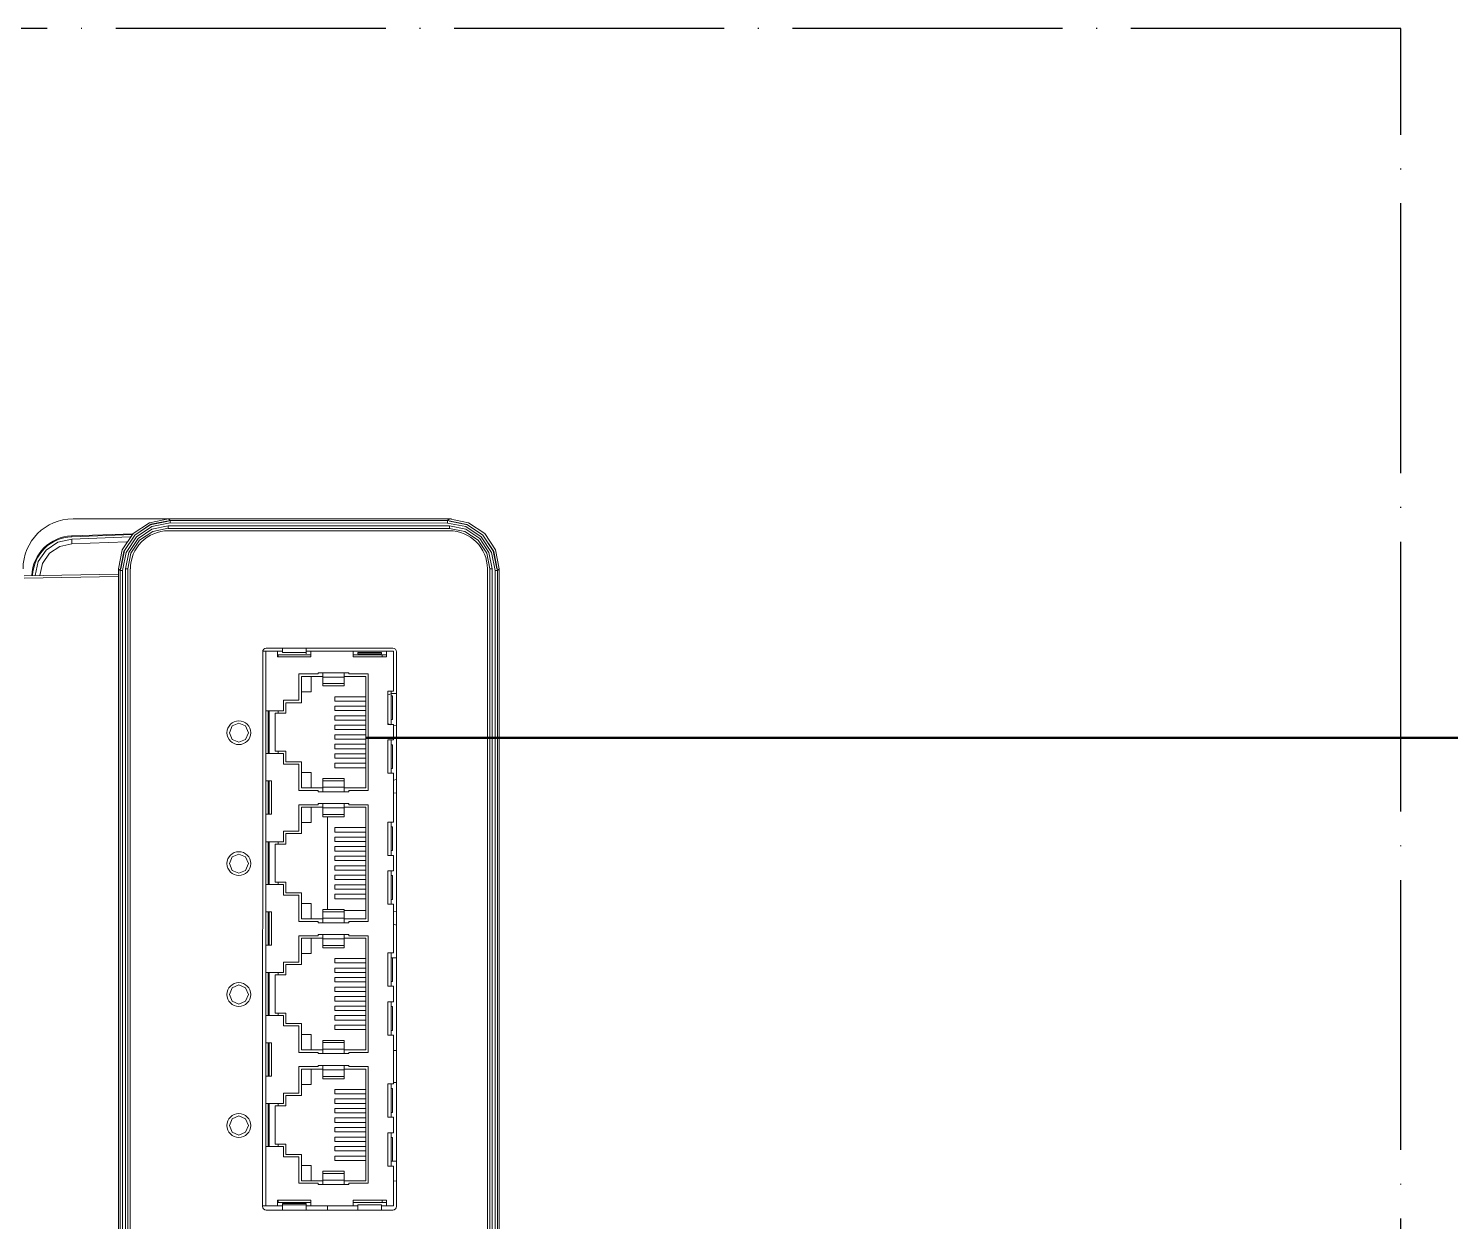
# Model space of a CAD drawing. Header units: millimetres. Extents: x 0 to 3780, y 0 to 2673.
# Drawn here: x 847.8 to 999.5, y 1250.4 to 1377.7 of the extents above; entities that cross this region are included whole.
import ezdxf
from ezdxf.enums import TextEntityAlignment as Align

# ---------------------------------------------------------------- set-up
doc = ezdxf.new("R2010")
doc.units = ezdxf.units.MM
doc.linetypes.add('EPL_DASHDOT', pattern=[1, 0.8, -0.1, 0, -0.1])
for name, color, linetype, lineweight in [('0_1', 7, 'Continuous', 5), ('EPLAN307', 134, 'EPL_DASHDOT', 5), ('EPLAN400', 5, 'Continuous', 5), ('EPLAN500', 7, 'Continuous', 5), ('EPLAN501', 7, 'Continuous', 5), ('EPLAN502', 7, 'Continuous', 5), ('EPLAN503', 7, 'Continuous', 5), ('EPLAN504', 7, 'Continuous', 5), ('EPLAN700', 12, 'Continuous', 5), ('EPLAN710', 5, 'Continuous', 5), ('EPLAN714', 7, 'Continuous', 5)]:
    doc.layers.add(name, color=color, linetype=linetype, lineweight=lineweight)
doc.styles.add('Tahoma', font='')
doc.styles.get('Tahoma').set_extended_font_data('Tahoma')

# ---------------------------------------------------------------- blocks, each defined once
blk = doc.blocks.new('EPLSYM_LibrarySPECIAL_Symbol2_Variant0_Placement1')
at = {"layer": 'EPLAN307', "lineweight": 25, "ltscale": 36}
blk.add_lwpolyline([(0, -1238.76), (720, -1238.76), (720, 0), (0, 0)], close=True, dxfattribs=at)
at = {"layer": 'EPLAN400', "color": 5, "style": 'Tahoma'}
blk.add_attdef('88_20010', text='', height=2.26, dxfattribs=at).set_placement((-1.5, -0.95), align=Align.TOP_RIGHT)
at = {"layer": 'EPLAN500', "color": 7, "style": 'Tahoma'}
blk.add_attdef('88_20027', text='', height=1.63, dxfattribs=at).set_placement((-1.5, -4.58), align=Align.TOP_RIGHT)
at = {"layer": 'EPLAN501', "color": 7, "style": 'Tahoma'}
blk.add_attdef('88_20011', text='', height=18.06, dxfattribs=at).set_placement((-1.5, -13.26), align=Align.TOP_RIGHT)
at = {"layer": 'EPLAN502', "color": 7, "style": 'Tahoma'}
blk.add_attdef('88_20025', text='', height=1.63, dxfattribs=at).set_placement((-1.5, -12.68), align=Align.TOP_RIGHT)
at = {"layer": 'EPLAN503', "color": 7, "style": 'Tahoma'}
blk.add_attdef('88_20024', text='', height=1.63, dxfattribs=at).set_placement((-1.5, -15.38), align=Align.TOP_RIGHT)
at = {"layer": 'EPLAN504', "color": 7, "style": 'Tahoma'}
blk.add_attdef('88_20901[1]', text='', height=1.63, dxfattribs=at).set_placement((-1.5, -7.28), align=Align.TOP_RIGHT)
blk = doc.blocks.new('EPLSYM_LibrarySPECIAL_Symbol202_Variant0_Placement43_12')
at = {"layer": 'EPLAN700', "color": 3, "lineweight": 50, "ltscale": 36}
blk.add_lwpolyline([(0, 0), (0, -83.13), (-284.17, -83.13), (-284.17, 718.88), (-487.19, 718.88)], dxfattribs=at)
at = {"layer": 'EPLAN710', "color": 5, "style": 'Tahoma'}
blk.add_attdef('17_20010', text='', height=2.26, dxfattribs=at).set_placement((-1, 9.1), align=Align.BOTTOM_LEFT)
at = {"layer": 'EPLAN714', "color": 7, "style": 'Tahoma'}
for tag, height, p in [('17_20027', 6.32, (-1, 6.4)), ('17_20250', 1.63, (-1, 3.7)), ('17_20011', 1.63, (-1, 1))]:
    blk.add_attdef(tag, text='', height=height, dxfattribs=at).set_placement(p, align=Align.BOTTOM_RIGHT)

msp = doc.modelspace()

# ---------------------------------------------------------------- linework, layer by layer
at = {"layer": '0_1', "color": 7, "linetype": 'Continuous', "lineweight": 0, "ltscale": 25.4}
for p, q in [((852.59, 1325.36), (892.73, 1325.36)), ((862.75, 1324.36), (862.75, 1324.61)), ((892.74, 1324.61), (862.75, 1324.61)), ((892.73, 1325.35), (862.77, 1325.36)), ((862.77, 1325.35), (862.94, 1325.18)), ((862.77, 1325.35), (892.73, 1325.35)), ((892.55, 1325.18), (862.94, 1325.18)), ((862.94, 1325.18), (862.94, 1324.93)), ((892.55, 1324.92), (862.94, 1324.93)), ((892.55, 1325.18), (892.73, 1325.35)), ((892.55, 1324.92), (892.55, 1325.18)), ((892.97, 1325.36), (892.73, 1325.36)), ((892.74, 1324.35), (892.74, 1324.61)), ((852.45, 1323.21), (858.67, 1323.43)), ((862.75, 1324.36), (892.74, 1324.35)), ((862.75, 1324.36), (862.76, 1324.35)), ((892.73, 1324.34), (862.76, 1324.35)), ((892.73, 1324.09), (862.76, 1324.09)), ((892.74, 1324.35), (892.73, 1324.34)), ((857.43, 1320.02), (857.42, 1178.3)), ((857.42, 1178.3), (857.43, 1320.02)), ((857.61, 1319.85), (857.43, 1320.02)), ((857.43, 1320.02), (857.43, 1320.02)), ((858.18, 1320.04), (858.16, 1178.29)), ((858.43, 1320.04), (858.18, 1320.04)), ((897.06, 1320.04), (897.31, 1320.04)), ((897.29, 1178.28), (897.31, 1320.04)), ((897.88, 1319.85), (898.06, 1320.02)), ((898.04, 1178.3), (898.06, 1320.02)), ((898.06, 1320.02), (898.04, 1178.3)), ((898.06, 1320.02), (898.06, 1320.02)), ((847.37, 1319.3), (857.43, 1319.48)), ((857.61, 1319.85), (857.59, 1178.48)), ((857.86, 1319.85), (857.61, 1319.85)), ((857.86, 1319.85), (857.84, 1178.48)), ((897.61, 1178.47), (897.63, 1319.85)), ((897.63, 1319.85), (897.88, 1319.85)), ((897.86, 1178.47), (897.88, 1319.85)), ((898.06, 1319.73), (898.06, 1178.29)), ((872.82, 1311.18), (872.82, 1311.18)), ((873.14, 1311.24), (873.14, 1304.89)), ((873.14, 1311.24), (874.41, 1311.24)), ((873.2, 1311.57), (886.71, 1311.56)), ((873.2, 1311.57), (873.2, 1311.57)), ((874.41, 1311.24), (874.41, 1310.63)), ((877.46, 1311.57), (877.46, 1311.12)), ((877.96, 1311.24), (877.96, 1310.63)), ((877.96, 1311.24), (882.46, 1311.24)), ((886.02, 1311.24), (886.78, 1311.24)), ((886.71, 1311.56), (886.71, 1311.56)), ((887.09, 1311.18), (887.09, 1311.18)), ((874.41, 1310.86), (874.48, 1310.86)), ((877.96, 1310.63), (874.41, 1310.63)), ((874.48, 1310.86), (874.48, 1310.63)), ((877.96, 1310.86), (874.48, 1310.86)), ((885.56, 1310.86), (882.46, 1310.86)), ((886.02, 1310.63), (882.46, 1310.63)), ((878.72, 1308.83), (876.69, 1308.83)), ((879.23, 1308.56), (876.97, 1308.56)), ((876.97, 1308.56), (876.97, 1305.75)), ((879.23, 1308.95), (878.72, 1308.95)), ((878.72, 1308.95), (878.72, 1308.83)), ((881.52, 1308.95), (879.23, 1308.95)), ((879.23, 1308.95), (879.23, 1308.49)), ((879.23, 1308.49), (879.23, 1307.79)), ((879.23, 1308.49), (881.52, 1308.49)), ((881.52, 1308.95), (881.52, 1308.49)), ((883.81, 1308.56), (881.52, 1308.56)), ((881.52, 1307.79), (881.52, 1308.49)), ((884.06, 1308.83), (882.02, 1308.83)), ((883.81, 1308.56), (883.81, 1296.65)), ((879.23, 1307.79), (879.23, 1307.54)), ((879.23, 1307.79), (881.52, 1307.79)), ((879.23, 1307.54), (881.52, 1307.54)), ((881.52, 1307.79), (881.52, 1307.54)), ((886.78, 1306.99), (886.17, 1306.99)), ((875.04, 1304.89), (873.14, 1304.89)), ((874.48, 1304.64), (874.48, 1304.89)), ((876.69, 1306.01), (875.04, 1306.01)), ((876.97, 1305.75), (875.3, 1305.75)), ((875.3, 1305.75), (875.3, 1304.64)), ((883.81, 1305.92), (880.51, 1305.92)), ((883.81, 1305.38), (880.51, 1305.38)), ((883.81, 1304.91), (880.51, 1304.91)), ((874.48, 1304.64), (874.15, 1304.64)), ((874.15, 1304.64), (874.15, 1300.57)), ((875.3, 1304.64), (874.48, 1304.64)), ((883.81, 1304.36), (880.51, 1304.36)), ((883.81, 1303.89), (880.51, 1303.89)), ((883.81, 1303.35), (880.51, 1303.35)), ((886.17, 1303.43), (886.78, 1303.43)), ((883.81, 1302.88), (880.51, 1302.88)), ((883.81, 1302.33), (880.51, 1302.33)), ((883.81, 1301.86), (880.51, 1301.86)), ((886.78, 1301.78), (886.17, 1301.78)), ((873.14, 1300.32), (873.14, 1297.4)), ((873.14, 1300.32), (875.04, 1300.32)), ((874.48, 1300.57), (874.15, 1300.57)), ((874.48, 1300.32), (874.48, 1300.57)), ((874.48, 1300.57), (875.3, 1300.57)), ((875.3, 1300.57), (875.3, 1299.45)), ((883.81, 1301.31), (880.51, 1301.31)), ((883.81, 1300.84), (880.51, 1300.84)), ((883.81, 1300.3), (880.51, 1300.3)), ((875.04, 1299.2), (876.69, 1299.2)), ((875.3, 1299.45), (876.97, 1299.45)), ((876.97, 1299.45), (876.97, 1296.65)), ((883.81, 1299.83), (880.51, 1299.83)), ((883.81, 1299.28), (880.51, 1299.28)), ((881.52, 1297.66), (879.23, 1297.66)), ((879.23, 1297.66), (879.23, 1297.42)), ((879.23, 1296.72), (879.23, 1297.42)), ((879.23, 1297.42), (881.52, 1297.42)), ((881.52, 1297.66), (881.52, 1297.42)), ((881.52, 1297.42), (881.52, 1296.72)), ((886.17, 1298.22), (886.78, 1298.22)), ((876.69, 1296.38), (878.72, 1296.38)), ((879.23, 1296.65), (876.97, 1296.65)), ((878.72, 1296.38), (878.72, 1296.25)), ((878.72, 1296.25), (879.23, 1296.25)), ((879.23, 1296.72), (879.23, 1296.25)), ((881.52, 1296.72), (879.23, 1296.72)), ((879.23, 1296.25), (881.52, 1296.25)), ((881.52, 1296.72), (881.52, 1296.25)), ((883.81, 1296.65), (881.52, 1296.65)), ((882.02, 1296.38), (884.06, 1296.38)), ((878.72, 1294.86), (876.69, 1294.86)), ((879.23, 1294.59), (876.97, 1294.59)), ((876.97, 1294.59), (876.97, 1291.78)), ((881.52, 1294.98), (879.23, 1294.98)), ((879.23, 1294.52), (881.52, 1294.52)), ((883.81, 1294.59), (881.52, 1294.59)), ((884.06, 1294.86), (882.02, 1294.86)), ((883.81, 1294.59), (883.81, 1282.68)), ((873.14, 1293.84), (873.14, 1290.92)), ((873.14, 1293.84), (873.75, 1293.84)), ((877.99, 1292.95), (876.97, 1292.95)), ((879.23, 1293.82), (881.52, 1293.82)), ((879.23, 1293.57), (881.52, 1293.57)), ((886.78, 1293.02), (886.17, 1293.02)), ((876.69, 1292.04), (875.04, 1292.04)), ((876.97, 1291.78), (875.3, 1291.78)), ((875.3, 1291.78), (875.3, 1290.67)), ((883.81, 1291.95), (880.51, 1291.95)), ((875.04, 1290.92), (873.14, 1290.92)), ((873.14, 1290.92), (873.14, 1286.35)), ((873.39, 1290.92), (873.39, 1286.35)), ((874.48, 1290.67), (874.15, 1290.67)), ((874.15, 1290.67), (874.15, 1286.6)), ((874.48, 1290.67), (874.48, 1290.92)), ((875.3, 1290.67), (874.48, 1290.67)), ((883.81, 1290.39), (880.51, 1290.39)), ((883.81, 1289.92), (880.51, 1289.92)), ((883.81, 1289.38), (880.51, 1289.38)), ((883.81, 1288.91), (880.51, 1288.91)), ((883.81, 1288.36), (880.51, 1288.36)), ((874.48, 1286.6), (874.15, 1286.6)), ((874.48, 1286.35), (874.48, 1286.6)), ((874.48, 1286.6), (875.3, 1286.6)), ((875.3, 1286.6), (875.3, 1285.48)), ((883.81, 1287.89), (880.51, 1287.89)), ((883.81, 1287.34), (880.51, 1287.34)), ((883.81, 1286.87), (880.51, 1286.87)), ((886.78, 1287.81), (886.17, 1287.81)), ((873.14, 1286.35), (873.14, 1283.43)), ((873.14, 1286.35), (875.04, 1286.35)), ((875.04, 1285.23), (876.69, 1285.23)), ((875.3, 1285.48), (876.97, 1285.48)), ((876.97, 1285.48), (876.97, 1282.68)), ((883.81, 1286.33), (880.51, 1286.33)), ((883.81, 1285.86), (880.51, 1285.86)), ((883.81, 1285.31), (880.51, 1285.31)), ((876.97, 1284.32), (877.99, 1284.32)), ((881.52, 1283.69), (879.23, 1283.69)), ((879.23, 1283.69), (879.23, 1283.45)), ((886.17, 1284.25), (886.78, 1284.25)), ((873.75, 1283.43), (873.14, 1283.43)), ((876.69, 1282.41), (878.72, 1282.41)), ((879.23, 1282.68), (876.97, 1282.68)), ((879.23, 1282.75), (879.23, 1283.45)), ((879.23, 1283.45), (881.52, 1283.45)), ((879.23, 1282.75), (879.23, 1282.28)), ((881.52, 1282.75), (879.23, 1282.75)), ((879.23, 1282.28), (881.52, 1282.28)), ((883.81, 1282.68), (881.52, 1282.68)), ((882.02, 1282.41), (884.06, 1282.41)), ((878.72, 1280.89), (876.69, 1280.89)), ((879.23, 1280.62), (876.97, 1280.62)), ((876.97, 1280.62), (876.97, 1277.81)), ((881.52, 1281.01), (879.23, 1281.01)), ((879.23, 1281.01), (879.23, 1280.55)), ((879.23, 1280.55), (879.23, 1279.85)), ((879.23, 1280.55), (881.52, 1280.55)), ((882.02, 1281.01), (881.52, 1281.01)), ((881.52, 1281.01), (881.52, 1280.55)), ((883.81, 1280.62), (881.52, 1280.62)), ((881.52, 1279.85), (881.52, 1280.55)), ((884.06, 1280.89), (882.02, 1280.89)), ((883.81, 1280.62), (883.81, 1268.71)), ((873.14, 1279.87), (873.14, 1276.95)), ((879.23, 1279.85), (879.23, 1279.6)), ((879.23, 1279.85), (881.52, 1279.85)), ((879.23, 1279.6), (881.52, 1279.6)), ((881.52, 1279.85), (881.52, 1279.6)), ((876.69, 1278.07), (875.04, 1278.07)), ((876.97, 1277.81), (875.3, 1277.81)), ((875.3, 1277.81), (875.3, 1276.7)), ((883.81, 1277.98), (880.51, 1277.98)), ((886.53, 1278.54), (886.66, 1278.54)), ((875.04, 1276.95), (873.14, 1276.95)), ((873.14, 1276.95), (873.14, 1272.38)), ((873.39, 1276.95), (873.39, 1272.38)), ((874.48, 1276.7), (874.15, 1276.7)), ((874.15, 1276.7), (874.15, 1272.63)), ((874.48, 1276.7), (874.48, 1276.95)), ((875.3, 1276.7), (874.48, 1276.7)), ((883.81, 1277.44), (880.51, 1277.44)), ((883.81, 1276.97), (880.51, 1276.97)), ((883.81, 1276.42), (880.51, 1276.42)), ((883.81, 1275.95), (880.51, 1275.95)), ((883.81, 1275.41), (880.51, 1275.41)), ((883.81, 1274.94), (880.51, 1274.94)), ((883.81, 1274.39), (880.51, 1274.39)), ((883.81, 1273.92), (880.51, 1273.92)), ((883.81, 1273.37), (880.51, 1273.37)), ((886.78, 1273.84), (886.17, 1273.84)), ((873.14, 1272.38), (873.14, 1269.46)), ((873.14, 1272.38), (875.04, 1272.38)), ((874.48, 1272.63), (874.15, 1272.63)), ((874.48, 1272.38), (874.48, 1272.63)), ((874.48, 1272.63), (875.3, 1272.63)), ((875.3, 1272.63), (875.3, 1271.51)), ((875.3, 1271.51), (876.97, 1271.51)), ((876.97, 1271.51), (876.97, 1268.71)), ((883.81, 1272.9), (880.51, 1272.9)), ((883.81, 1272.36), (880.51, 1272.36)), ((883.81, 1271.34), (880.51, 1271.34)), ((886.17, 1270.28), (886.78, 1270.28)), ((876.69, 1268.44), (878.72, 1268.44)), ((879.23, 1268.71), (876.97, 1268.71)), ((881.52, 1269.72), (879.23, 1269.72)), ((879.23, 1269.72), (879.23, 1269.48)), ((879.23, 1268.78), (879.23, 1269.48)), ((879.23, 1269.48), (881.52, 1269.48)), ((879.23, 1268.78), (879.23, 1268.31)), ((881.52, 1268.78), (879.23, 1268.78)), ((883.81, 1268.71), (881.52, 1268.71)), ((882.02, 1268.44), (884.06, 1268.44)), ((878.72, 1266.92), (876.69, 1266.92)), ((878.72, 1268.31), (879.23, 1268.31)), ((879.23, 1267.04), (878.72, 1267.04)), ((879.23, 1268.31), (881.52, 1268.31)), ((881.52, 1267.04), (879.23, 1267.04)), ((879.23, 1267.04), (879.23, 1266.58)), ((884.06, 1266.92), (882.02, 1266.92)), ((897.05, 1266.98), (897.04, 1266.98)), ((873.14, 1265.9), (873.14, 1262.98)), ((879.23, 1266.65), (876.97, 1266.65)), ((876.97, 1266.65), (876.97, 1263.84)), ((879.23, 1266.58), (881.52, 1266.58)), ((879.23, 1266.58), (879.23, 1265.88)), ((879.23, 1265.88), (879.23, 1265.63)), ((879.23, 1265.88), (881.52, 1265.88)), ((879.23, 1265.63), (881.52, 1265.63)), ((883.81, 1266.65), (881.52, 1266.65)), ((883.81, 1266.65), (883.81, 1254.74)), ((876.97, 1263.84), (875.3, 1263.84)), ((875.3, 1263.84), (875.3, 1262.73)), ((883.81, 1264.01), (880.51, 1264.01)), ((886.78, 1265.08), (886.17, 1265.08)), ((875.04, 1262.98), (873.14, 1262.98)), ((873.14, 1262.98), (873.14, 1258.41)), ((873.39, 1262.98), (873.39, 1258.41)), ((874.48, 1262.73), (874.15, 1262.73)), ((874.15, 1262.73), (874.15, 1258.66)), ((874.48, 1262.73), (874.48, 1262.98)), ((875.3, 1262.73), (874.48, 1262.73)), ((883.81, 1263), (880.51, 1263)), ((883.81, 1262.45), (880.51, 1262.45)), ((883.81, 1261.98), (880.51, 1261.98)), ((883.81, 1261.44), (880.51, 1261.44)), ((883.81, 1260.97), (880.51, 1260.97)), ((886.17, 1261.52), (886.78, 1261.52)), ((883.81, 1260.42), (880.51, 1260.42)), ((883.81, 1259.95), (880.51, 1259.95)), ((883.81, 1259.4), (880.51, 1259.4)), ((873.14, 1258.41), (873.14, 1252.06)), ((873.14, 1258.41), (875.04, 1258.41)), ((874.48, 1258.66), (874.15, 1258.66)), ((874.48, 1258.66), (875.3, 1258.66)), ((874.48, 1258.41), (874.48, 1258.66)), ((875.3, 1258.66), (875.3, 1257.54)), ((883.81, 1258.93), (880.51, 1258.93)), ((883.81, 1258.39), (880.51, 1258.39)), ((883.81, 1257.92), (880.51, 1257.92)), ((875.04, 1257.29), (876.69, 1257.29)), ((875.3, 1257.54), (876.97, 1257.54)), ((876.97, 1257.54), (876.97, 1254.74)), ((883.81, 1257.37), (880.51, 1257.37)), ((886.66, 1256.82), (886.53, 1256.82)), ((879.23, 1254.74), (876.97, 1254.74)), ((881.52, 1255.75), (879.23, 1255.75)), ((879.23, 1255.75), (879.23, 1255.51)), ((879.23, 1254.81), (879.23, 1255.51)), ((879.23, 1255.51), (881.52, 1255.51)), ((881.52, 1254.81), (879.23, 1254.81)), ((879.23, 1254.81), (879.23, 1254.34)), ((881.52, 1255.75), (881.52, 1255.51)), ((881.52, 1255.51), (881.52, 1254.81)), ((881.52, 1254.81), (881.52, 1254.34)), ((883.81, 1254.74), (881.52, 1254.74)), ((876.69, 1254.47), (878.72, 1254.47)), ((879.23, 1254.34), (881.52, 1254.34)), ((881.52, 1254.34), (882.02, 1254.34)), ((882.02, 1254.47), (884.06, 1254.47)), ((872.81, 1252), (872.81, 1252)), ((874.41, 1252.06), (873.14, 1252.06)), ((877.96, 1252.67), (874.41, 1252.67)), ((874.48, 1252.44), (874.41, 1252.44)), ((874.48, 1252.67), (874.48, 1252.44)), ((877.96, 1252.44), (874.48, 1252.44)), ((877.46, 1252.18), (874.92, 1252.18)), ((877.96, 1252.06), (877.96, 1252.67)), ((882.46, 1252.06), (877.96, 1252.06)), ((886.02, 1252.67), (882.46, 1252.67)), ((885.56, 1252.44), (882.46, 1252.44)), ((886.78, 1252.06), (886.02, 1252.06)), ((887.09, 1252), (887.09, 1252)), ((897.05, 1252.47), (897.04, 1252.47)), ((886.71, 1251.62), (873.19, 1251.62)), ((873.19, 1251.62), (873.19, 1251.62)), ((886.71, 1251.62), (886.71, 1251.62))]:
    msp.add_line(p, q, dxfattribs=at)
at = {"layer": '0_1', "color": 8, "linetype": 'Continuous', "lineweight": 0, "ltscale": 25.4}
for p, q in [((862.77, 1325.35), (862.77, 1325.36)), ((892.73, 1325.35), (892.73, 1325.35)), ((852.45, 1322.7), (858.32, 1322.91)), ((886.78, 1283.51), (887.09, 1283.44)), ((897.05, 1272.7), (897.04, 1272.7)), ((897.04, 1272.16), (897.05, 1272.16)), ((897.05, 1267.41), (897.04, 1267.41)), ((897.04, 1267.05), (897.05, 1267.05))]:
    msp.add_line(p, q, dxfattribs=at)
at = {"layer": '0_1', "color": 144, "linetype": 'Continuous', "lineweight": 0, "ltscale": 25.4}
for p, q in [((859.02, 1323.77), (852.44, 1323.54)), ((858.92, 1323.68), (852.44, 1323.45)), ((852.44, 1323.54), (852.44, 1323.45)), ((858.41, 1178.29), (858.43, 1320.04)), ((858.44, 1320.03), (858.42, 1178.3)), ((858.43, 1320.04), (858.44, 1320.03)), ((858.69, 1320.03), (858.68, 1178.3)), ((896.78, 1186.62), (896.79, 1320.03)), ((897.03, 1178.29), (897.05, 1320.03)), ((897.06, 1320.04), (897.04, 1178.28)), ((897.06, 1320.04), (897.05, 1320.03)), ((857.43, 1319.23), (847.37, 1319.05)), ((858.43, 1319.5), (858.44, 1319.5)), ((858.44, 1283.83), (858.44, 1319.24)), ((897.05, 1319.51), (897.06, 1319.51)), ((872.81, 1252), (872.82, 1311.18)), ((872.82, 1311.24), (873.14, 1311.24)), ((874.92, 1311.24), (874.41, 1311.24)), ((874.92, 1311.12), (874.92, 1311.57)), ((877.46, 1311.12), (874.92, 1311.12)), ((877.96, 1311.24), (877.46, 1311.24)), ((877.46, 1310.98), (877.46, 1311.12)), ((882.46, 1311.24), (882.46, 1310.63)), ((882.46, 1311.24), (882.97, 1311.24)), ((885.51, 1311.24), (882.97, 1311.24)), ((885.51, 1311.12), (882.97, 1311.12)), ((882.97, 1311.12), (882.97, 1310.98)), ((885.51, 1310.98), (882.97, 1310.98)), ((885.51, 1311.24), (886.02, 1311.24)), ((885.51, 1310.98), (885.51, 1311.12)), ((886.02, 1311.24), (886.02, 1310.63)), ((886.78, 1311.24), (886.78, 1306.99)), ((887.09, 1311.18), (887.09, 1252)), ((885.56, 1310.86), (885.56, 1310.63)), ((886.02, 1310.86), (885.56, 1310.86)), ((876.69, 1308.83), (876.69, 1306.01)), ((877.99, 1308.56), (877.99, 1306.92)), ((882.02, 1308.95), (881.52, 1308.95)), ((882.02, 1308.83), (882.02, 1308.95)), ((884.06, 1296.38), (884.06, 1308.83)), ((877.99, 1306.92), (876.97, 1306.92)), ((883.81, 1306.39), (880.51, 1306.39)), ((880.51, 1305.92), (880.51, 1306.39)), ((886.17, 1306.99), (886.17, 1303.43)), ((886.53, 1306.99), (886.53, 1306.48)), ((886.53, 1306.48), (886.66, 1306.48)), ((886.53, 1303.94), (886.53, 1306.48)), ((886.66, 1306.48), (886.66, 1303.94)), ((873.14, 1304.89), (873.14, 1300.32)), ((873.39, 1304.89), (873.39, 1300.32)), ((873.52, 1304.89), (873.52, 1300.32)), ((875.04, 1306.01), (875.04, 1304.89)), ((880.51, 1304.91), (880.51, 1305.38)), ((880.51, 1303.89), (880.51, 1304.36)), ((880.51, 1302.88), (880.51, 1303.35)), ((886.47, 1303.4), (886.24, 1303.48)), ((886.53, 1303.94), (886.53, 1303.43)), ((886.66, 1303.94), (886.53, 1303.94)), ((886.78, 1303.43), (886.78, 1301.78)), ((880.51, 1301.86), (880.51, 1302.33)), ((886.17, 1301.78), (886.17, 1298.22)), ((886.53, 1301.78), (886.53, 1301.27)), ((875.04, 1300.32), (875.04, 1299.2)), ((880.51, 1300.84), (880.51, 1301.31)), ((880.51, 1299.83), (880.51, 1300.3)), ((886.53, 1301.27), (886.66, 1301.27)), ((886.53, 1298.73), (886.53, 1301.27)), ((886.66, 1301.27), (886.66, 1298.73)), ((876.69, 1299.2), (876.69, 1296.38)), ((880.51, 1298.81), (880.51, 1299.28)), ((883.81, 1298.81), (880.51, 1298.81)), ((886.53, 1298.73), (886.53, 1298.22)), ((886.66, 1298.73), (886.53, 1298.73)), ((873.75, 1297.4), (873.14, 1297.4)), ((873.14, 1297.4), (873.14, 1293.84)), ((873.39, 1297.4), (873.39, 1293.84)), ((873.52, 1297.4), (873.52, 1293.84)), ((873.75, 1293.84), (873.75, 1297.4)), ((876.97, 1298.29), (877.99, 1298.29)), ((877.99, 1298.29), (877.99, 1296.65)), ((886.78, 1298.22), (886.78, 1293.02)), ((886.78, 1297.47), (887.09, 1297.56)), ((881.52, 1296.25), (882.02, 1296.25)), ((882.02, 1296.25), (882.02, 1296.38)), ((887.09, 1296.14), (886.78, 1296.08)), ((876.69, 1294.86), (876.69, 1292.04)), ((877.99, 1294.59), (877.99, 1292.95)), ((879.23, 1294.98), (878.72, 1294.98)), ((878.72, 1294.98), (878.72, 1294.86)), ((879.23, 1294.98), (879.23, 1294.52)), ((879.23, 1294.59), (879.23, 1294.98)), ((879.23, 1294.52), (879.23, 1293.82)), ((882.02, 1294.98), (881.52, 1294.98)), ((881.52, 1294.52), (881.52, 1294.98)), ((881.52, 1294.59), (881.52, 1294.98)), ((881.52, 1293.82), (881.52, 1294.52)), ((882.02, 1294.86), (882.02, 1294.98)), ((884.06, 1282.41), (884.06, 1294.86)), ((879.23, 1293.82), (879.23, 1293.57)), ((879.72, 1293.57), (879.72, 1283.69)), ((881.52, 1293.57), (881.52, 1293.82)), ((886.17, 1293.02), (886.17, 1289.46)), ((886.53, 1293.02), (886.53, 1292.51)), ((875.04, 1292.04), (875.04, 1290.92)), ((883.81, 1292.42), (880.51, 1292.42)), ((880.51, 1291.95), (880.51, 1292.42)), ((883.81, 1291.41), (880.51, 1291.41)), ((880.51, 1290.94), (880.51, 1291.41)), ((886.53, 1292.51), (886.66, 1292.51)), ((886.53, 1289.97), (886.53, 1292.51)), ((886.66, 1292.51), (886.66, 1289.97)), ((873.52, 1290.92), (873.52, 1286.35)), ((883.81, 1290.94), (880.51, 1290.94)), ((880.51, 1289.92), (880.51, 1290.39)), ((886.53, 1289.97), (886.53, 1289.46)), ((886.66, 1289.97), (886.53, 1289.97)), ((880.51, 1288.91), (880.51, 1289.38)), ((880.51, 1287.89), (880.51, 1288.36)), ((886.17, 1289.46), (886.78, 1289.46)), ((886.78, 1289.46), (886.78, 1287.81)), ((880.51, 1286.87), (880.51, 1287.34)), ((886.17, 1287.81), (886.17, 1284.25)), ((886.53, 1287.81), (886.53, 1287.3)), ((886.53, 1284.76), (886.53, 1287.3)), ((886.53, 1287.3), (886.66, 1287.3)), ((886.66, 1287.3), (886.66, 1284.76)), ((875.04, 1286.35), (875.04, 1285.23)), ((876.69, 1285.23), (876.69, 1282.41)), ((880.51, 1285.86), (880.51, 1286.33)), ((880.51, 1284.84), (880.51, 1285.31)), ((877.99, 1284.32), (877.99, 1282.68)), ((883.81, 1284.84), (880.51, 1284.84)), ((881.52, 1283.45), (881.52, 1283.69)), ((881.52, 1283.57), (883.81, 1283.57)), ((886.53, 1284.76), (886.53, 1284.25)), ((886.66, 1284.76), (886.53, 1284.76)), ((886.78, 1284.25), (886.78, 1279.05)), ((873.14, 1283.43), (873.14, 1279.87)), ((873.39, 1283.43), (873.39, 1279.87)), ((873.52, 1283.43), (873.52, 1279.87)), ((873.75, 1279.87), (873.75, 1283.43)), ((878.72, 1282.41), (878.72, 1282.28)), ((878.72, 1282.28), (879.23, 1282.28)), ((881.52, 1283.45), (881.52, 1282.75)), ((881.52, 1282.28), (881.52, 1282.75)), ((881.52, 1282.28), (881.52, 1282.68)), ((881.52, 1282.28), (882.02, 1282.28)), ((882.02, 1282.28), (882.02, 1282.41)), ((886.78, 1282.12), (887.09, 1282.03)), ((876.69, 1280.89), (876.69, 1278.07)), ((877.99, 1280.62), (877.99, 1278.98)), ((879.23, 1281.01), (878.72, 1281.01)), ((878.72, 1281.01), (878.72, 1280.89)), ((882.02, 1280.89), (882.02, 1281.01)), ((884.06, 1268.44), (884.06, 1280.89)), ((873.14, 1279.87), (873.75, 1279.87)), ((886.78, 1279.05), (886.17, 1279.05)), ((886.17, 1279.05), (886.17, 1275.49)), ((886.53, 1279.05), (886.53, 1278.54)), ((875.04, 1278.07), (875.04, 1276.95)), ((877.99, 1278.98), (876.97, 1278.98)), ((883.81, 1278.45), (880.51, 1278.45)), ((880.51, 1277.98), (880.51, 1278.45)), ((886.53, 1276), (886.53, 1278.54)), ((886.66, 1278.54), (887.09, 1278.54)), ((886.66, 1278.54), (886.66, 1276)), ((873.52, 1276.95), (873.52, 1272.38)), ((880.51, 1276.97), (880.51, 1277.44)), ((880.51, 1275.95), (880.51, 1276.42)), ((886.53, 1276), (886.53, 1275.49)), ((886.66, 1276), (886.53, 1276)), ((880.51, 1274.94), (880.51, 1275.41)), ((886.17, 1275.49), (886.78, 1275.49)), ((886.78, 1275.49), (886.78, 1273.84)), ((880.51, 1273.92), (880.51, 1274.39)), ((880.51, 1272.9), (880.51, 1273.37)), ((886.17, 1273.84), (886.17, 1270.28)), ((886.53, 1273.84), (886.53, 1273.33)), ((886.53, 1273.33), (886.66, 1273.33)), ((886.53, 1270.79), (886.53, 1273.33)), ((886.66, 1273.33), (886.66, 1270.79)), ((875.04, 1272.38), (875.04, 1271.26)), ((880.51, 1271.89), (880.51, 1272.36)), ((883.81, 1271.89), (880.51, 1271.89)), ((875.04, 1271.26), (876.69, 1271.26)), ((876.69, 1271.26), (876.69, 1268.44)), ((876.97, 1270.35), (877.99, 1270.35)), ((877.99, 1270.35), (877.99, 1268.71)), ((880.51, 1270.87), (880.51, 1271.34)), ((883.81, 1270.87), (880.51, 1270.87)), ((886.53, 1270.79), (886.53, 1270.28)), ((886.66, 1270.79), (886.53, 1270.79)), ((886.78, 1270.28), (886.78, 1265.08)), ((873.75, 1269.46), (873.14, 1269.46)), ((873.14, 1269.46), (873.14, 1265.9)), ((873.39, 1269.46), (873.39, 1265.9)), ((873.52, 1269.46), (873.52, 1265.9)), ((873.75, 1265.9), (873.75, 1269.46)), ((878.72, 1268.44), (878.72, 1268.31)), ((881.52, 1269.48), (881.52, 1269.72)), ((881.52, 1269.48), (881.52, 1268.78)), ((881.52, 1268.31), (881.52, 1268.78)), ((881.52, 1268.31), (881.52, 1268.71)), ((882.02, 1268.31), (882.02, 1268.44)), ((876.69, 1266.92), (876.69, 1264.1)), ((878.72, 1267.04), (878.72, 1266.92)), ((881.52, 1268.31), (882.02, 1268.31)), ((882.02, 1267.04), (881.52, 1267.04)), ((881.52, 1266.58), (881.52, 1267.04)), ((881.52, 1266.65), (881.52, 1267.04)), ((882.02, 1266.92), (882.02, 1267.04)), ((884.06, 1254.47), (884.06, 1266.92)), ((873.14, 1265.9), (873.75, 1265.9)), ((877.99, 1266.65), (877.99, 1265.01)), ((881.52, 1265.88), (881.52, 1266.58)), ((881.52, 1265.63), (881.52, 1265.88)), ((876.69, 1264.1), (875.04, 1264.1)), ((875.04, 1264.1), (875.04, 1262.98)), ((877.99, 1265.01), (876.97, 1265.01)), ((883.81, 1264.48), (880.51, 1264.48)), ((880.51, 1264.01), (880.51, 1264.48)), ((886.17, 1265.08), (886.17, 1261.52)), ((886.53, 1265.08), (886.53, 1264.57)), ((886.53, 1262.03), (886.53, 1264.57)), ((886.53, 1264.57), (886.66, 1264.57)), ((886.66, 1264.57), (886.66, 1262.03)), ((873.52, 1262.98), (873.52, 1258.41)), ((883.81, 1263.47), (880.51, 1263.47)), ((880.51, 1263), (880.51, 1263.47)), ((880.51, 1261.98), (880.51, 1262.45)), ((880.51, 1260.97), (880.51, 1261.44)), ((886.53, 1262.03), (886.53, 1261.52)), ((886.66, 1262.03), (886.53, 1262.03)), ((886.78, 1261.52), (886.78, 1259.87)), ((880.51, 1259.95), (880.51, 1260.42)), ((880.51, 1258.93), (880.51, 1259.4)), ((886.78, 1259.87), (886.17, 1259.87)), ((886.17, 1259.87), (886.17, 1256.31)), ((886.53, 1259.87), (886.53, 1259.36)), ((886.53, 1259.36), (886.66, 1259.36)), ((886.53, 1256.82), (886.53, 1259.36)), ((886.66, 1259.36), (886.66, 1256.82)), ((875.04, 1258.41), (875.04, 1257.29)), ((880.51, 1257.92), (880.51, 1258.39)), ((876.69, 1257.29), (876.69, 1254.47)), ((876.97, 1256.38), (877.99, 1256.38)), ((877.99, 1256.38), (877.99, 1254.74)), ((880.51, 1256.9), (880.51, 1257.37)), ((883.81, 1256.9), (880.51, 1256.9)), ((886.17, 1256.31), (886.78, 1256.31)), ((886.53, 1256.82), (886.53, 1256.31)), ((887.09, 1256.82), (886.66, 1256.82)), ((886.78, 1256.31), (886.78, 1252.06)), ((887.09, 1254.75), (886.78, 1254.69)), ((878.72, 1254.47), (878.72, 1254.34)), ((878.72, 1254.34), (879.23, 1254.34)), ((882.02, 1254.34), (882.02, 1254.47)), ((873.14, 1252.06), (872.81, 1252.06)), ((874.41, 1252.67), (874.41, 1252.06)), ((874.92, 1252.06), (874.41, 1252.06)), ((874.92, 1252.18), (874.92, 1252.32)), ((874.92, 1252.32), (877.46, 1252.32)), ((874.92, 1251.62), (874.92, 1252.18)), ((877.46, 1252.32), (877.46, 1252.18)), ((877.46, 1252.18), (877.46, 1251.62)), ((877.96, 1252.06), (877.46, 1252.06)), ((879.72, 1252.06), (879.72, 1251.62)), ((882.46, 1252.67), (882.46, 1252.06)), ((882.97, 1252.06), (882.46, 1252.06)), ((885.51, 1252.18), (882.97, 1252.18)), ((882.97, 1251.62), (882.97, 1252.18)), ((885.51, 1252.18), (885.51, 1251.62)), ((886.02, 1252.06), (885.51, 1252.06)), ((885.56, 1252.67), (885.56, 1252.44)), ((886.02, 1252.44), (885.56, 1252.44)), ((886.02, 1252.06), (886.02, 1252.67))]:
    msp.add_line(p, q, dxfattribs=at)
at = {"layer": '0_1', "color": 7, "linetype": 'Continuous', "lineweight": 0, "ltscale": 25.4}
for points in [[(857.43, 1320.02), (857.84, 1322.06), (859, 1323.79), (860.73, 1324.95), (862.77, 1325.35)], [(862.94, 1325.18), (860.9, 1324.78), (859.17, 1323.62), (858.01, 1321.89), (857.61, 1319.85)], [(862.77, 1325.1), (860.82, 1324.72), (859.18, 1323.62), (858.07, 1321.97), (857.69, 1320.02)], [(862.94, 1324.93), (861, 1324.54), (859.35, 1323.44), (858.25, 1321.79), (857.86, 1319.85)], [(862.75, 1324.61), (861, 1324.26), (859.52, 1323.27), (858.53, 1321.79), (858.18, 1320.04)], [(897.88, 1319.85), (897.48, 1321.89), (896.32, 1323.62), (894.59, 1324.77), (892.55, 1325.18)], [(897.63, 1319.85), (897.24, 1321.79), (896.14, 1323.44), (894.49, 1324.54), (892.55, 1324.92)], [(892.73, 1325.35), (894.77, 1324.95), (896.5, 1323.79), (897.65, 1322.06), (898.06, 1320.02)], [(897.8, 1320.02), (897.42, 1321.96), (896.32, 1323.61), (894.67, 1324.71), (892.73, 1325.1)], [(897.31, 1320.04), (896.96, 1321.79), (895.97, 1323.27), (894.49, 1324.26), (892.74, 1324.61)], [(848.56, 1319.33), (848.87, 1320.8), (849.73, 1322.04), (850.98, 1322.88), (852.45, 1323.21)], [(858.43, 1320.04), (858.76, 1321.69), (859.69, 1323.09), (861.09, 1324.03), (862.75, 1324.36)], [(892.74, 1324.35), (894.39, 1324.03), (895.79, 1323.09), (896.73, 1321.69), (897.06, 1320.04)], [(869.26, 1302.55), (869.56, 1303.27), (870.28, 1303.57), (871, 1303.27), (871.29, 1302.55)], [(869.26, 1302.55), (869.56, 1301.83), (870.28, 1301.53), (871, 1301.83), (871.29, 1302.55)], [(869.26, 1288.58), (869.56, 1289.3), (870.28, 1289.6), (871, 1289.3), (871.29, 1288.58)], [(869.26, 1288.58), (869.56, 1287.86), (870.28, 1287.56), (870.99, 1287.86), (871.29, 1288.58)], [(869.26, 1274.61), (869.56, 1275.33), (870.28, 1275.63), (870.99, 1275.33), (871.29, 1274.61)], [(869.26, 1274.61), (869.56, 1273.89), (870.27, 1273.59), (870.99, 1273.89), (871.29, 1274.61)], [(869.26, 1260.64), (869.55, 1261.36), (870.27, 1261.66), (870.99, 1261.36), (871.29, 1260.64)], [(869.26, 1260.64), (869.55, 1259.92), (870.27, 1259.62), (870.99, 1259.92), (871.29, 1260.64)]]:
    msp.add_lwpolyline(points, dxfattribs=at)
at = {"layer": '0_1', "color": 8, "linetype": 'Continuous', "lineweight": 0, "ltscale": 25.4}
msp.add_lwpolyline([(852.45, 1322.7), (851.17, 1322.42), (850.09, 1321.69), (849.32, 1320.61), (849.05, 1319.33)], dxfattribs=at)
at = {"layer": '0_1', "color": 144, "linetype": 'Continuous', "lineweight": 0, "ltscale": 25.4}
for points in [[(887.09, 1303.33), (887.08, 1303.33), (886.77, 1303.34)], [(886.77, 1268.65), (887.08, 1268.65), (887.09, 1268.65)], [(887.09, 1265.23), (887.08, 1265.23), (886.77, 1265.24)]]:
    msp.add_lwpolyline(points, dxfattribs=at)
for centre in [(870.28, 1302.55), (870.28, 1288.58), (870.27, 1274.61), (870.27, 1260.64)]:
    msp.add_circle(centre, 1.27, dxfattribs=at)
at = {"layer": '0_1', "color": 7, "linetype": 'Continuous', "lineweight": 0, "ltscale": 25.4}
for centre, radius, start, end in [((852.59, 1319.14), 4.41, 92, 177.6517), ((852.59, 1319.14), 4.32, 92, 177.5829), ((856.09, 1322.96), 3.65, 176.0129, 183.9871), ((862.76, 1320.03), 4.06, 89.9927, 179.9927), ((892.73, 1320.03), 4.06, 359.9927, 89.9927), ((873.2, 1311.18), 0.381, 89.9927, 179.9927), ((886.71, 1311.18), 0.381, 359.9927, 89.9927), ((886.71, 1252), 0.381, 269.9927, 359.9927)]:
    msp.add_arc(centre, radius, start, end, dxfattribs=at)
at = {"layer": '0_1', "color": 8, "linetype": 'Continuous', "lineweight": 0, "ltscale": 25.4}
msp.add_arc((862.89, 1319.38), 4.46, 178.5057, 181.7412, dxfattribs=at)
at = {"layer": '0_1', "color": 144, "linetype": 'Continuous', "lineweight": 0, "ltscale": 25.4}
for centre, radius, start, end in [((886.95, 1305.04), 1.71, 85.3271, 117.8854), ((873.19, 1252), 0.381, 179.9927, 269.9927)]:
    msp.add_arc(centre, radius, start, end, dxfattribs=at)
at = {"layer": '0_1', "color": 7, "linetype": 'Continuous', "lineweight": 0, "ltscale": 25.4}
msp.add_ellipse((852.59, 1320.02), major_axis=(-3.78, 3.78), ratio=0.998783, start_param=5.498396, end_param=7.067974, dxfattribs=at)

# ---------------------------------------------------------------- block references
for name, p in [('EPLSYM_LibrarySPECIAL_Symbol2_Variant0_Placement1', (274.24, 1377.69)), ('EPLSYM_LibrarySPECIAL_Symbol202_Variant0_Placement43_12', (1370.99, 583.13))]:
    msp.add_blockref(name, p)

doc.saveas('drawing.dxf')
